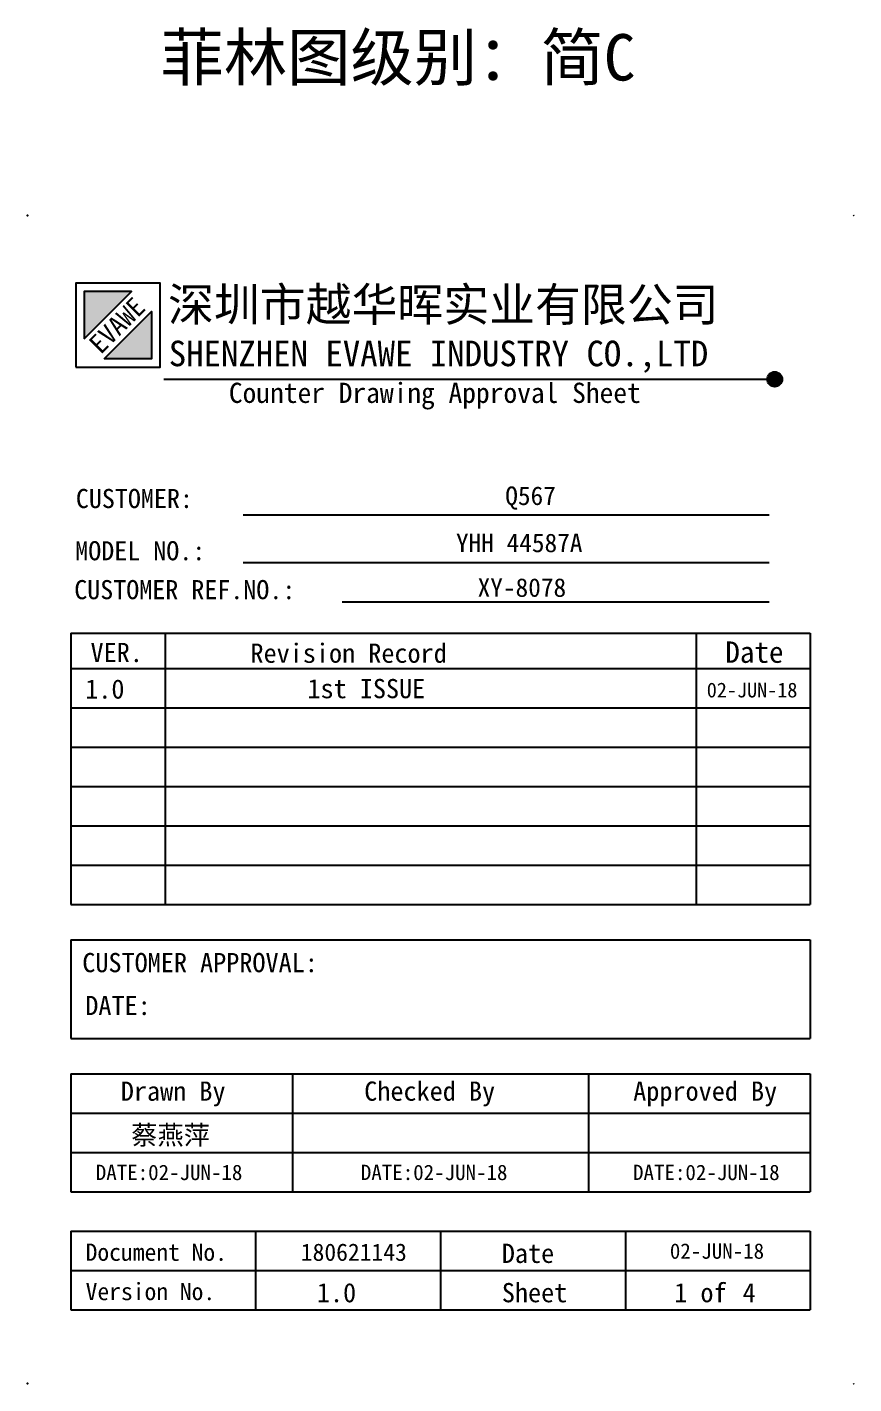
# Model space of a CAD drawing. Header units: inches. Extents: x 413 to 700, y 443 to 654.
# Drawn here: x 412.7 to 541.6, y 442.6 to 654.2 of the extents above; entities that cross this region are included whole.
import ezdxf

# ---------------------------------------------------------------- set-up
doc = ezdxf.new("R2010")
doc.units = ezdxf.units.IN
doc.header["$LTSCALE"] = 3
doc.header["$MEASUREMENT"] = 0
doc.styles.add('style5', font='SimSun.ttf')

msp = doc.modelspace()

# ---------------------------------------------------------------- hatches: boundary and pattern name
for color, points in [(5, [(421.57, 605.592), (428.942, 612.965), (421.57, 612.965)]), (1, [(424.689, 602.473), (432.062, 609.845), (432.062, 602.473)])]:
    msp.add_hatch(color=color).paths.add_polyline_path(points)
h = msp.add_hatch(color=256)
edge = h.paths.add_edge_path()
edge.add_arc((529.237, 599.276), 1.166, 0, 360)

# ---------------------------------------------------------------- linework, layer by layer
for p, q in [((412.732, 624.873), (412.653, 624.808)), ((412.714, 624.806), (412.671, 624.875)), ((541.502, 624.873), (541.58, 624.808)), ((541.519, 624.806), (541.563, 624.875)), ((433.983, 599.276), (528.072, 599.276)), ((446.338, 578.122), (528.357, 578.122)), ((446.338, 570.715), (528.357, 570.715)), ((461.761, 564.58), (528.357, 564.58)), ((419.442, 559.671), (534.792, 559.671)), ((419.442, 559.671), (419.442, 517.335)), ((434.167, 559.671), (434.167, 517.335)), ((516.998, 559.671), (516.998, 517.335)), ((534.792, 559.671), (534.792, 517.335)), ((419.442, 554.149), (534.792, 554.149)), ((419.442, 548.013), (534.792, 548.013)), ((419.442, 541.878), (534.792, 541.878)), ((419.442, 535.742), (534.792, 535.742)), ((419.442, 529.607), (534.792, 529.607)), ((419.442, 523.471), (534.792, 523.471)), ((419.442, 517.335), (534.792, 517.335)), ((419.442, 511.813), (534.792, 511.813)), ((419.442, 511.813), (419.442, 496.474)), ((534.792, 511.813), (534.792, 496.474)), ((419.442, 496.474), (534.792, 496.474)), ((419.442, 490.952), (534.792, 490.952)), ((419.442, 490.952), (419.442, 472.545)), ((454.047, 490.952), (454.047, 472.545)), ((500.187, 490.952), (500.187, 472.545)), ((534.792, 490.952), (534.792, 472.545)), ((419.442, 484.816), (534.792, 484.816)), ((419.442, 478.681), (534.792, 478.681)), ((419.442, 472.545), (534.792, 472.545)), ((419.442, 466.41), (534.792, 466.41)), ((419.442, 466.41), (419.442, 454.138)), ((448.279, 466.41), (448.279, 454.138)), ((477.117, 466.41), (477.117, 454.138)), ((505.954, 466.41), (505.954, 454.138)), ((534.792, 466.41), (534.792, 454.138)), ((419.442, 460.274), (534.792, 460.274)), ((419.442, 454.138), (534.792, 454.138)), ((412.732, 442.579), (412.653, 442.645)), ((412.714, 442.646), (412.671, 442.577)), ((541.502, 442.579), (541.58, 442.645)), ((541.519, 442.646), (541.563, 442.577))]:
    msp.add_line(p, q)
for points in [[(420.258, 601.161), (433.373, 601.161), (433.373, 614.276), (420.258, 614.276)], [(421.57, 605.592), (428.942, 612.965), (421.57, 612.965)], [(424.689, 602.473), (432.062, 609.845), (432.062, 602.473)]]:
    msp.add_lwpolyline(points, close=True)
msp.add_circle((529.237, 599.276), 1.166)
for p in [(412.693, 624.84), (412.693, 624.84), (412.693, 624.84), (412.693, 442.612)]:
    msp.add_point(p)

# ---------------------------------------------------------------- texts
at = {"style": 'style5'}
for s, height, p in [('菲林图级别：简C', 7.2398, (433.454, 645.879)), ('深圳市越华晖实业有限公司', 5.24528, (434.627, 608.315)), ('SHENZHEN EVAWE INDUSTRY CO.,LTD', 3.98945, (434.743, 601.307)), ('Counter Drawing Approval Sheet', 3.14758, (444.111, 595.586)), ('CUSTOMER:', 2.9819, (420.251, 579.186)), ('Q567', 2.8991, (487.218, 579.657)), ('MODEL NO.:', 2.9819, (420.153, 571.041)), ('YHH 44587A', 2.8991, (479.534, 572.309)), ('CUSTOMER REF.NO.:', 2.98192, (419.994, 564.97)), ('XY-8078', 2.8991, (482.905, 565.342)), ('VER.', 3.0004, (422.535, 555.164)), ('Revision Record', 3.00039, (447.48, 555.05)), ('Date', 3.3338, (521.537, 555.047)), ('1.0', 3.0004, (421.708, 549.466)), ('1st ISSUE', 3.0004, (456.366, 549.526)), ('02-JUN-18', 2.3088, (518.639, 549.651)), ('CUSTOMER APPROVAL:', 3.00039, (421.254, 506.787)), ('DATE:', 3.0004, (421.725, 500.1)), ('Drawn By', 3.0004, (427.264, 486.739)), ('Checked By', 3.0004, (465.222, 486.739)), ('Approved By', 3.00039, (507.171, 486.739)), ('蔡燕萍', 3.0004, (428.883, 479.898)), ('DATE:02-JUN-18', 2.40031, (423.361, 474.363)), ('DATE:02-JUN-18', 2.40031, (464.697, 474.363)), ('DATE:02-JUN-18', 2.40031, (507.144, 474.363)), ('Document No.', 2.70035, (421.775, 461.769)), ('180621143', 2.7004, (455.333, 461.769)), ('Date', 3.0004, (486.68, 461.441)), ('02-JUN-18', 2.4003, (512.885, 462.092)), ('Version No.', 2.70035, (421.775, 455.633)), ('1.0', 3.0004, (457.842, 455.306)), ('Sheet', 3.0004, (486.68, 455.306)), ('1 of', 3.0004, (513.572, 455.306)), ('4', 3, (524.243, 455.306))]:
    msp.add_text(s, height=height, dxfattribs=at).set_placement(p)
msp.add_text('EVAWE', height=2.9764, rotation=45, dxfattribs=at).set_placement((424.131, 603.071))

doc.saveas('drawing.dxf')
